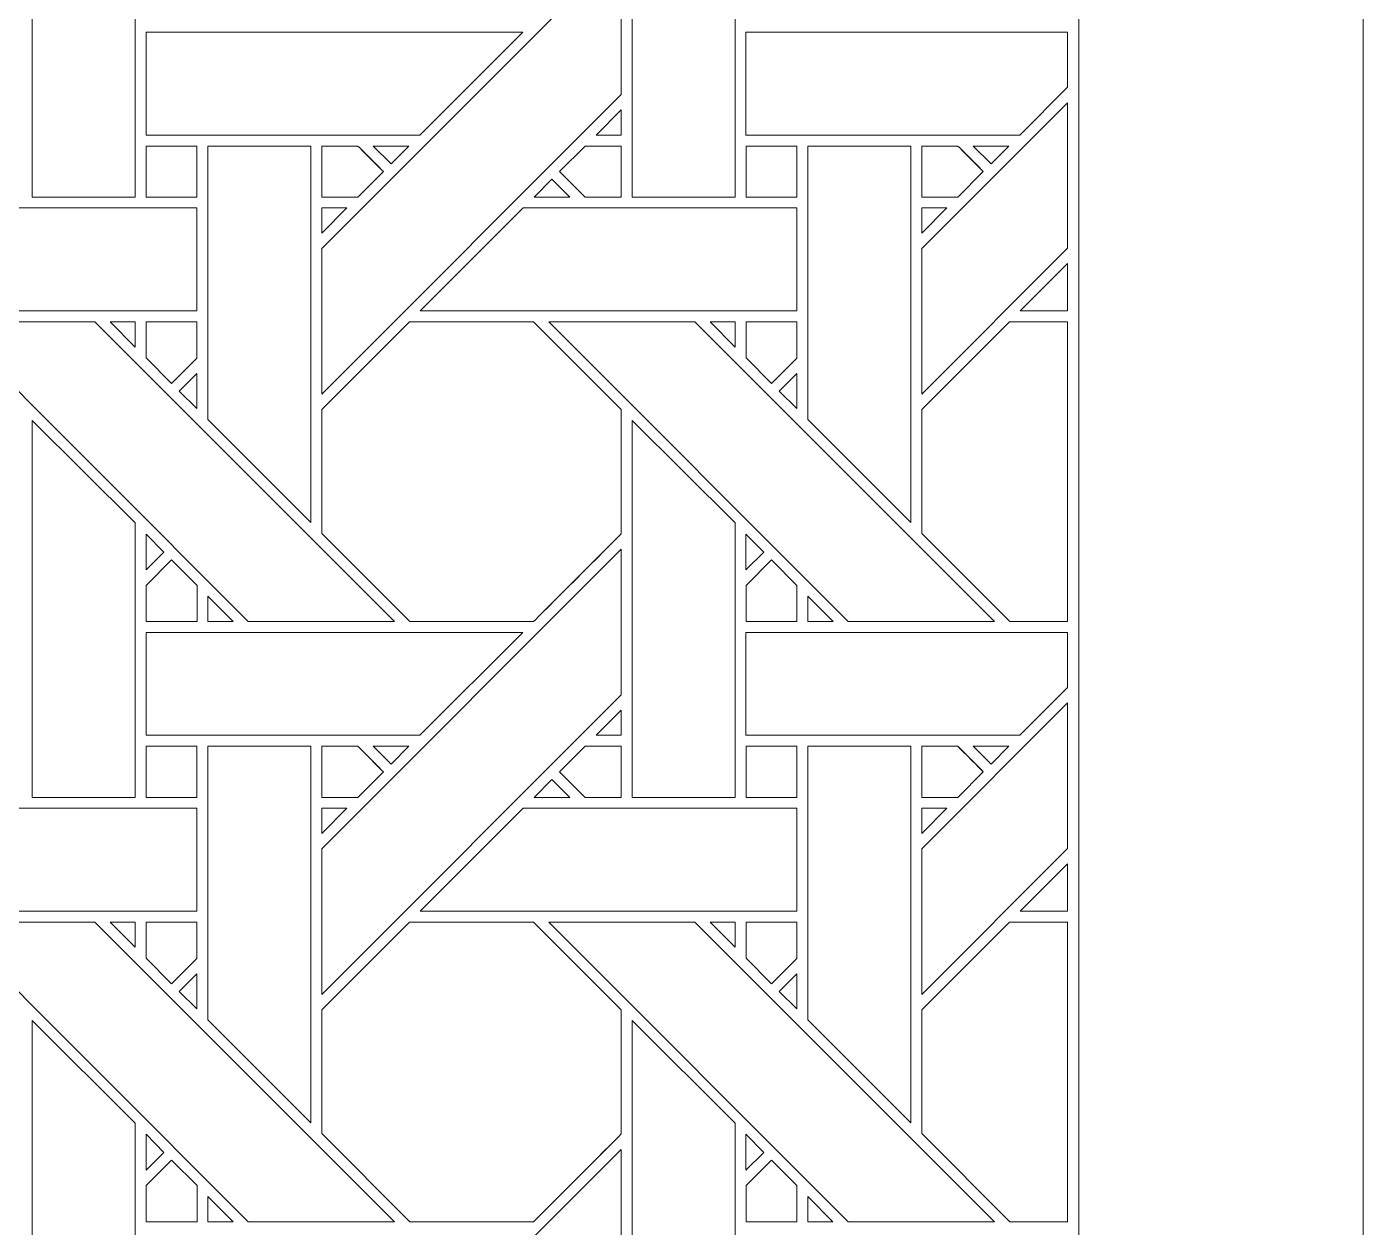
# Model space of a CAD drawing. Header units: inches. Extents: x 3.4 to 21.4, y 4.6 to 13.6.
# Drawn here: x 19.269 to 21.383, y 6.951 to 8.849 of the extents above; entities that cross this region are included whole.
import ezdxf

# ---------------------------------------------------------------- set-up
doc = ezdxf.new("R2010")
doc.units = ezdxf.units.IN
doc.header["$MEASUREMENT"] = 0
doc.layers.add('Design', color=7, linetype='Continuous', lineweight=0)

msp = doc.modelspace()

# ---------------------------------------------------------------- linework, layer by layer
at = {"layer": 'Design'}
for points, knots in [([(3.3829, 13.5948), (3.3829, 13.5948), (3.3829, 4.5948), (3.3829, 4.5948), (3.3829, 4.5948), (21.3829, 4.5948), (21.3829, 4.5948), (21.3829, 4.5948), (21.3829, 13.5948), (21.3829, 13.5948), (21.3829, 13.5948), (3.3829, 13.5948), (3.3829, 13.5948)], [0, 0, 0, 0, 1, 1, 1, 2, 2, 2, 3, 3, 3, 4, 4, 4, 4]), ([(3.8379, 13.1448), (3.8379, 13.1448), (3.8379, 5.0448), (3.8379, 5.0448), (3.8379, 5.0448), (20.9329, 5.0448), (20.9329, 5.0448), (20.9329, 5.0448), (20.9329, 13.1448), (20.9329, 13.1448), (20.9329, 13.1448), (3.8379, 13.1448), (3.8379, 13.1448)], [0, 0, 0, 0, 1, 1, 1, 2, 2, 2, 3, 3, 3, 4, 4, 4, 4]), ([(19.2779, 8.5794), (19.2779, 8.5794), (19.2779, 9.1753), (19.2779, 9.1753), (19.2779, 9.1753), (19.4407, 9.0131), (19.4407, 9.0131), (19.4407, 9.0131), (19.4407, 8.5794), (19.4407, 8.5794), (19.4407, 8.5794), (19.2779, 8.5794), (19.2779, 8.5794)], [0, 0, 0, 0, 1, 1, 1, 2, 2, 2, 3, 3, 3, 4, 4, 4, 4]), ([(20.2267, 8.5794), (20.2267, 8.5794), (20.2267, 9.1753), (20.2267, 9.1753), (20.2267, 9.1753), (20.3894, 9.0131), (20.3894, 9.0131), (20.3894, 9.0131), (20.3894, 8.5794), (20.3894, 8.5794), (20.3894, 8.5794), (20.2267, 8.5794), (20.2267, 8.5794)], [0, 0, 0, 0, 1, 1, 1, 2, 2, 2, 3, 3, 3, 4, 4, 4, 4]), ([(19.7359, 8.268), (19.7359, 8.268), (19.7359, 8.4981), (19.7359, 8.4981), (19.7359, 8.4981), (20.2095, 8.9717), (20.2095, 8.9717), (20.2095, 8.9717), (20.2095, 8.7417), (20.2095, 8.7417), (20.2095, 8.7417), (19.7359, 8.268), (19.7359, 8.268)], [0, 0, 0, 0, 1, 1, 1, 2, 2, 2, 3, 3, 3, 4, 4, 4, 4]), ([(19.891, 8.6775), (19.891, 8.6775), (19.458, 8.6775), (19.458, 8.6775), (19.458, 8.6775), (19.458, 8.8402), (19.458, 8.8402), (19.458, 8.8402), (20.0537, 8.8402), (20.0537, 8.8402), (20.0537, 8.8402), (19.891, 8.6775), (19.891, 8.6775)], [0, 0, 0, 0, 1, 1, 1, 2, 2, 2, 3, 3, 3, 4, 4, 4, 4]), ([(20.9153, 8.753), (20.9153, 8.753), (20.8397, 8.6775), (20.8397, 8.6775), (20.8397, 8.6775), (20.4067, 8.6775), (20.4067, 8.6775), (20.4067, 8.6775), (20.4067, 8.8402), (20.4067, 8.8402), (20.4067, 8.8402), (20.9153, 8.8402), (20.9153, 8.8402), (20.9153, 8.8402), (20.9153, 8.753), (20.9153, 8.753)], [0, 0, 0, 0, 1, 1, 1, 2, 2, 2, 3, 3, 3, 4, 4, 4, 5, 5, 5, 5]), ([(20.6846, 8.268), (20.6846, 8.268), (20.6846, 8.4981), (20.6846, 8.4981), (20.6846, 8.4981), (20.9153, 8.7287), (20.9153, 8.7287), (20.9153, 8.7287), (20.9153, 8.4987), (20.9153, 8.4987), (20.9153, 8.4987), (20.6846, 8.268), (20.6846, 8.268)], [0, 0, 0, 0, 1, 1, 1, 2, 2, 2, 3, 3, 3, 4, 4, 4, 4]), ([(20.2095, 8.7173), (20.2095, 8.7173), (20.2095, 8.6775), (20.2095, 8.6775), (20.2095, 8.6775), (20.1698, 8.6775), (20.1698, 8.6775), (20.1698, 8.6775), (20.2095, 8.7173), (20.2095, 8.7173)], [0, 0, 0, 0, 1, 1, 1, 2, 2, 2, 3, 3, 3, 3]), ([(19.5383, 8.5794), (19.5383, 8.5794), (19.458, 8.5794), (19.458, 8.5794), (19.458, 8.5794), (19.458, 8.6602), (19.458, 8.6602), (19.458, 8.6602), (19.5383, 8.6602), (19.5383, 8.6602), (19.5383, 8.6602), (19.5383, 8.5794), (19.5383, 8.5794)], [0, 0, 0, 0, 1, 1, 1, 2, 2, 2, 3, 3, 3, 4, 4, 4, 4]), ([(19.458, 8.5794), (19.458, 8.5794), (19.458, 8.6602), (19.458, 8.6602), (19.458, 8.6602), (19.5383, 8.6602), (19.5383, 8.6602), (19.5383, 8.6602), (19.5383, 8.5794), (19.5383, 8.5794), (19.5383, 8.5794), (19.458, 8.5794), (19.458, 8.5794)], [0, 0, 0, 0, 1, 1, 1, 2, 2, 2, 3, 3, 3, 4, 4, 4, 4]), ([(19.5558, 8.228), (19.5558, 8.228), (19.5558, 8.6602), (19.5558, 8.6602), (19.5558, 8.6602), (19.7187, 8.6602), (19.7187, 8.6602), (19.7187, 8.6602), (19.7187, 8.0651), (19.7187, 8.0651), (19.7187, 8.0651), (19.5558, 8.228), (19.5558, 8.228)], [0, 0, 0, 0, 1, 1, 1, 2, 2, 2, 3, 3, 3, 4, 4, 4, 4]), ([(19.793, 8.6602), (19.7981, 8.6551), (19.8289, 8.6243), (19.8333, 8.6199), (19.8333, 8.6199), (19.7929, 8.5794), (19.7929, 8.5794), (19.7929, 8.5794), (19.7359, 8.5794), (19.7359, 8.5794), (19.7359, 8.5794), (19.7359, 8.6602), (19.7359, 8.6602), (19.7359, 8.6602), (19.793, 8.6602), (19.793, 8.6602)], [0, 0, 0, 0, 1, 1, 1, 2, 2, 2, 3, 3, 3, 4, 4, 4, 5, 5, 5, 5]), ([(19.8333, 8.6199), (19.8333, 8.6199), (19.7929, 8.5794), (19.7929, 8.5794), (19.7929, 8.5794), (19.7359, 8.5794), (19.7359, 8.5794), (19.7359, 8.5794), (19.7359, 8.6602), (19.7359, 8.6602), (19.7359, 8.6602), (19.793, 8.6602), (19.793, 8.6602), (19.7983, 8.6549), (19.8292, 8.624), (19.8333, 8.6199)], [0, 0, 0, 0, 1, 1, 1, 2, 2, 2, 3, 3, 3, 4, 4, 4, 5, 5, 5, 5]), ([(19.8173, 8.6602), (19.8173, 8.6602), (19.8738, 8.6602), (19.8738, 8.6602), (19.8738, 8.6602), (19.8455, 8.632), (19.8455, 8.632), (19.8455, 8.632), (19.8173, 8.6602), (19.8173, 8.6602)], [0, 0, 0, 0, 1, 1, 1, 2, 2, 2, 3, 3, 3, 3]), ([(20.2096, 8.6602), (20.2096, 8.6602), (20.2096, 8.5794), (20.2096, 8.5794), (20.2096, 8.5794), (20.1525, 8.5794), (20.1525, 8.5794), (20.1525, 8.5794), (20.1121, 8.6198), (20.1121, 8.6198), (20.1121, 8.6198), (20.1525, 8.6602), (20.1525, 8.6602), (20.1525, 8.6602), (20.2096, 8.6602), (20.2096, 8.6602)], [0, 0, 0, 0, 1, 1, 1, 2, 2, 2, 3, 3, 3, 4, 4, 4, 5, 5, 5, 5]), ([(20.2096, 8.5794), (20.2096, 8.5794), (20.1525, 8.5794), (20.1525, 8.5794), (20.1525, 8.5794), (20.1121, 8.6198), (20.1121, 8.6198), (20.1121, 8.6198), (20.1525, 8.6602), (20.1525, 8.6602), (20.1525, 8.6602), (20.2096, 8.6602), (20.2096, 8.6602), (20.2096, 8.6602), (20.2096, 8.5794), (20.2096, 8.5794)], [0, 0, 0, 0, 1, 1, 1, 2, 2, 2, 3, 3, 3, 4, 4, 4, 5, 5, 5, 5]), ([(20.487, 8.5794), (20.487, 8.5794), (20.4068, 8.5794), (20.4068, 8.5794), (20.4068, 8.5794), (20.4068, 8.6602), (20.4068, 8.6602), (20.4068, 8.6602), (20.487, 8.6602), (20.487, 8.6602), (20.487, 8.6602), (20.487, 8.5794), (20.487, 8.5794)], [0, 0, 0, 0, 1, 1, 1, 2, 2, 2, 3, 3, 3, 4, 4, 4, 4]), ([(20.4068, 8.5794), (20.4068, 8.5794), (20.4068, 8.6602), (20.4068, 8.6602), (20.4068, 8.6602), (20.487, 8.6602), (20.487, 8.6602), (20.487, 8.6602), (20.487, 8.5794), (20.487, 8.5794), (20.487, 8.5794), (20.4068, 8.5794), (20.4068, 8.5794)], [0, 0, 0, 0, 1, 1, 1, 2, 2, 2, 3, 3, 3, 4, 4, 4, 4]), ([(20.6674, 8.0651), (20.6674, 8.0651), (20.5045, 8.228), (20.5045, 8.228), (20.5045, 8.228), (20.5045, 8.6602), (20.5045, 8.6602), (20.5045, 8.6602), (20.6674, 8.6602), (20.6674, 8.6602), (20.6674, 8.6602), (20.6674, 8.0651), (20.6674, 8.0651)], [0, 0, 0, 0, 1, 1, 1, 2, 2, 2, 3, 3, 3, 4, 4, 4, 4]), ([(20.7417, 8.6602), (20.7468, 8.6551), (20.7776, 8.6243), (20.782, 8.6199), (20.782, 8.6199), (20.7416, 8.5794), (20.7416, 8.5794), (20.7416, 8.5794), (20.6846, 8.5794), (20.6846, 8.5794), (20.6846, 8.5794), (20.6846, 8.6602), (20.6846, 8.6602), (20.6846, 8.6602), (20.7417, 8.6602), (20.7417, 8.6602)], [0, 0, 0, 0, 1, 1, 1, 2, 2, 2, 3, 3, 3, 4, 4, 4, 5, 5, 5, 5]), ([(20.6846, 8.5794), (20.6846, 8.5794), (20.6846, 8.6602), (20.6846, 8.6602), (20.6846, 8.6602), (20.7417, 8.6602), (20.7417, 8.6602), (20.7472, 8.6548), (20.778, 8.6239), (20.782, 8.6199), (20.782, 8.6199), (20.7416, 8.5794), (20.7416, 8.5794), (20.7416, 8.5794), (20.6846, 8.5794), (20.6846, 8.5794)], [0, 0, 0, 0, 1, 1, 1, 2, 2, 2, 3, 3, 3, 4, 4, 4, 5, 5, 5, 5]), ([(20.766, 8.6602), (20.766, 8.6602), (20.8225, 8.6602), (20.8225, 8.6602), (20.8225, 8.6602), (20.7942, 8.632), (20.7942, 8.632), (20.7942, 8.632), (20.766, 8.6602), (20.766, 8.6602)], [0, 0, 0, 0, 1, 1, 1, 2, 2, 2, 3, 3, 3, 3]), ([(20.0999, 8.6077), (20.0999, 8.6077), (20.1282, 8.5794), (20.1282, 8.5794), (20.1282, 8.5794), (20.0717, 8.5794), (20.0717, 8.5794), (20.0717, 8.5794), (20.0999, 8.6077), (20.0999, 8.6077)], [0, 0, 0, 0, 1, 1, 1, 2, 2, 2, 3, 3, 3, 3]), ([(19.5383, 8.5623), (19.5383, 8.5623), (19.5383, 8.3995), (19.5383, 8.3995), (19.5383, 8.3995), (18.943, 8.3995), (18.943, 8.3995), (18.943, 8.3995), (19.1058, 8.5623), (19.1058, 8.5623), (19.1058, 8.5623), (19.5383, 8.5623), (19.5383, 8.5623)], [0, 0, 0, 0, 1, 1, 1, 2, 2, 2, 3, 3, 3, 4, 4, 4, 4]), ([(19.7757, 8.5623), (19.7757, 8.5623), (19.7359, 8.5225), (19.7359, 8.5225), (19.7359, 8.5225), (19.7359, 8.5623), (19.7359, 8.5623), (19.7359, 8.5623), (19.7757, 8.5623), (19.7757, 8.5623)], [0, 0, 0, 0, 1, 1, 1, 2, 2, 2, 3, 3, 3, 3]), ([(20.487, 8.5623), (20.487, 8.5623), (20.487, 8.3995), (20.487, 8.3995), (20.487, 8.3995), (19.8917, 8.3995), (19.8917, 8.3995), (19.8917, 8.3995), (20.0545, 8.5623), (20.0545, 8.5623), (20.0545, 8.5623), (20.487, 8.5623), (20.487, 8.5623)], [0, 0, 0, 0, 1, 1, 1, 2, 2, 2, 3, 3, 3, 4, 4, 4, 4]), ([(20.7244, 8.5623), (20.7244, 8.5623), (20.6846, 8.5225), (20.6846, 8.5225), (20.6846, 8.5225), (20.6846, 8.5623), (20.6846, 8.5623), (20.6846, 8.5623), (20.7244, 8.5623), (20.7244, 8.5623)], [0, 0, 0, 0, 1, 1, 1, 2, 2, 2, 3, 3, 3, 3]), ([(20.8404, 8.3995), (20.8404, 8.3995), (20.9153, 8.4743), (20.9153, 8.4743), (20.9153, 8.4743), (20.9153, 8.3995), (20.9153, 8.3995), (20.9153, 8.3995), (20.8404, 8.3995), (20.8404, 8.3995)], [0, 0, 0, 0, 1, 1, 1, 2, 2, 2, 3, 3, 3, 3]), ([(19.6198, 7.9087), (19.6198, 7.9087), (19.1463, 8.3824), (19.1463, 8.3824), (19.1463, 8.3824), (19.3772, 8.3824), (19.3772, 8.3824), (19.3772, 8.3824), (19.8509, 7.9087), (19.8509, 7.9087), (19.8509, 7.9087), (19.6198, 7.9087), (19.6198, 7.9087)], [0, 0, 0, 0, 1, 1, 1, 2, 2, 2, 3, 3, 3, 4, 4, 4, 4]), ([(19.4408, 8.3824), (19.4408, 8.3824), (19.4408, 8.3425), (19.4408, 8.3425), (19.4408, 8.3425), (19.4013, 8.3824), (19.4013, 8.3824), (19.4013, 8.3824), (19.4408, 8.3824), (19.4408, 8.3824)], [0, 0, 0, 0, 1, 1, 1, 2, 2, 2, 3, 3, 3, 3]), ([(19.5383, 8.3824), (19.5383, 8.3824), (19.5383, 8.3248), (19.5383, 8.3248), (19.5383, 8.3248), (19.4984, 8.2848), (19.4984, 8.2848), (19.4984, 8.2848), (19.458, 8.3252), (19.458, 8.3252), (19.458, 8.3252), (19.458, 8.3824), (19.458, 8.3824), (19.458, 8.3824), (19.5383, 8.3824), (19.5383, 8.3824)], [0, 0, 0, 0, 1, 1, 1, 2, 2, 2, 3, 3, 3, 4, 4, 4, 5, 5, 5, 5]), ([(19.4984, 8.2848), (19.4984, 8.2848), (19.458, 8.3252), (19.458, 8.3252), (19.458, 8.3252), (19.458, 8.3824), (19.458, 8.3824), (19.458, 8.3824), (19.5383, 8.3824), (19.5383, 8.3824), (19.5383, 8.3824), (19.5383, 8.3248), (19.5383, 8.3248), (19.5383, 8.3248), (19.4984, 8.2848), (19.4984, 8.2848)], [0, 0, 0, 0, 1, 1, 1, 2, 2, 2, 3, 3, 3, 4, 4, 4, 5, 5, 5, 5]), ([(19.8746, 8.3823), (19.8746, 8.3823), (20.0708, 8.3823), (20.0708, 8.3823), (20.0708, 8.3823), (20.2096, 8.2436), (20.2096, 8.2436), (20.2096, 8.2436), (20.2096, 8.0474), (20.2096, 8.0474), (20.1918, 8.0295), (20.0798, 7.9177), (20.0709, 7.9087), (20.0709, 7.9087), (19.8752, 7.9087), (19.8752, 7.9087), (19.8752, 7.9087), (19.7359, 8.048), (19.7359, 8.048), (19.7359, 8.048), (19.7359, 8.2436), (19.7359, 8.2436), (19.7359, 8.2436), (19.8746, 8.3823), (19.8746, 8.3823)], [0, 0, 0, 0, 1, 1, 1, 2, 2, 2, 3, 3, 3, 4, 4, 4, 5, 5, 5, 6, 6, 6, 7, 7, 7, 8, 8, 8, 8]), ([(20.2096, 8.0474), (20.1915, 8.0292), (20.0796, 7.9175), (20.0709, 7.9087), (20.0709, 7.9087), (19.8752, 7.9087), (19.8752, 7.9087), (19.8752, 7.9087), (19.7359, 8.048), (19.7359, 8.048), (19.7359, 8.048), (19.7359, 8.2436), (19.7359, 8.2436), (19.7359, 8.2436), (19.8746, 8.3823), (19.8746, 8.3823), (19.8746, 8.3823), (20.0708, 8.3823), (20.0708, 8.3823), (20.0708, 8.3823), (20.2096, 8.2436), (20.2096, 8.2436), (20.2096, 8.2436), (20.2096, 8.0474), (20.2096, 8.0474)], [0, 0, 0, 0, 1, 1, 1, 2, 2, 2, 3, 3, 3, 4, 4, 4, 5, 5, 5, 6, 6, 6, 7, 7, 7, 8, 8, 8, 8]), ([(20.5685, 7.9087), (20.5685, 7.9087), (20.095, 8.3824), (20.095, 8.3824), (20.095, 8.3824), (20.326, 8.3824), (20.326, 8.3824), (20.326, 8.3824), (20.7996, 7.9087), (20.7996, 7.9087), (20.7996, 7.9087), (20.5685, 7.9087), (20.5685, 7.9087)], [0, 0, 0, 0, 1, 1, 1, 2, 2, 2, 3, 3, 3, 4, 4, 4, 4]), ([(20.3895, 8.3824), (20.3895, 8.3824), (20.3895, 8.3425), (20.3895, 8.3425), (20.3895, 8.3425), (20.3501, 8.3824), (20.3501, 8.3824), (20.3501, 8.3824), (20.3895, 8.3824), (20.3895, 8.3824)], [0, 0, 0, 0, 1, 1, 1, 2, 2, 2, 3, 3, 3, 3]), ([(20.487, 8.3824), (20.487, 8.3824), (20.487, 8.3248), (20.487, 8.3248), (20.487, 8.3248), (20.4471, 8.2848), (20.4471, 8.2848), (20.4471, 8.2848), (20.4068, 8.3252), (20.4068, 8.3252), (20.4068, 8.3252), (20.4068, 8.3824), (20.4068, 8.3824), (20.4068, 8.3824), (20.487, 8.3824), (20.487, 8.3824)], [0, 0, 0, 0, 1, 1, 1, 2, 2, 2, 3, 3, 3, 4, 4, 4, 5, 5, 5, 5]), ([(20.4471, 8.2848), (20.4471, 8.2848), (20.4068, 8.3252), (20.4068, 8.3252), (20.4068, 8.3252), (20.4068, 8.3824), (20.4068, 8.3824), (20.4068, 8.3824), (20.487, 8.3824), (20.487, 8.3824), (20.487, 8.3824), (20.487, 8.3248), (20.487, 8.3248), (20.487, 8.3248), (20.4471, 8.2848), (20.4471, 8.2848)], [0, 0, 0, 0, 1, 1, 1, 2, 2, 2, 3, 3, 3, 4, 4, 4, 5, 5, 5, 5]), ([(20.8233, 8.3823), (20.8233, 8.3823), (20.9153, 8.3823), (20.9153, 8.3823), (20.9153, 8.3823), (20.9153, 7.9087), (20.9153, 7.9087), (20.9153, 7.9087), (20.8239, 7.9087), (20.8239, 7.9087), (20.8239, 7.9087), (20.6846, 8.048), (20.6846, 8.048), (20.6846, 8.048), (20.6846, 8.2436), (20.6846, 8.2436), (20.6846, 8.2436), (20.8233, 8.3823), (20.8233, 8.3823)], [0, 0, 0, 0, 1, 1, 1, 2, 2, 2, 3, 3, 3, 4, 4, 4, 5, 5, 5, 6, 6, 6, 6]), ([(20.9153, 7.9087), (20.9153, 7.9087), (20.8239, 7.9087), (20.8239, 7.9087), (20.8239, 7.9087), (20.6846, 8.048), (20.6846, 8.048), (20.6846, 8.048), (20.6846, 8.2436), (20.6846, 8.2436), (20.6846, 8.2436), (20.8233, 8.3823), (20.8233, 8.3823), (20.8233, 8.3823), (20.9153, 8.3823), (20.9153, 8.3823), (20.9153, 8.3823), (20.9153, 7.9087), (20.9153, 7.9087)], [0, 0, 0, 0, 1, 1, 1, 2, 2, 2, 3, 3, 3, 4, 4, 4, 5, 5, 5, 6, 6, 6, 6]), ([(19.5383, 8.3005), (19.5383, 8.3005), (19.5383, 8.2454), (19.5383, 8.2454), (19.5383, 8.2454), (19.5105, 8.2727), (19.5105, 8.2727), (19.5105, 8.2727), (19.5383, 8.3005), (19.5383, 8.3005)], [0, 0, 0, 0, 1, 1, 1, 2, 2, 2, 3, 3, 3, 3]), ([(20.487, 8.3005), (20.487, 8.3005), (20.487, 8.2454), (20.487, 8.2454), (20.487, 8.2454), (20.4592, 8.2727), (20.4592, 8.2727), (20.4592, 8.2727), (20.487, 8.3005), (20.487, 8.3005)], [0, 0, 0, 0, 1, 1, 1, 2, 2, 2, 3, 3, 3, 3]), ([(19.2779, 7.6307), (19.2779, 7.6307), (19.2779, 8.2266), (19.2779, 8.2266), (19.2779, 8.2266), (19.4407, 8.0644), (19.4407, 8.0644), (19.4407, 8.0644), (19.4407, 7.6307), (19.4407, 7.6307), (19.4407, 7.6307), (19.2779, 7.6307), (19.2779, 7.6307)], [0, 0, 0, 0, 1, 1, 1, 2, 2, 2, 3, 3, 3, 4, 4, 4, 4]), ([(20.2267, 7.6307), (20.2267, 7.6307), (20.2267, 8.2266), (20.2267, 8.2266), (20.2267, 8.2266), (20.3894, 8.0644), (20.3894, 8.0644), (20.3894, 8.0644), (20.3894, 7.6307), (20.3894, 7.6307), (20.3894, 7.6307), (20.2267, 7.6307), (20.2267, 7.6307)], [0, 0, 0, 0, 1, 1, 1, 2, 2, 2, 3, 3, 3, 4, 4, 4, 4]), ([(19.458, 7.9901), (19.458, 7.9901), (19.458, 8.0469), (19.458, 8.0469), (19.458, 8.0469), (19.4862, 8.0183), (19.4862, 8.0183), (19.4862, 8.0183), (19.458, 7.9901), (19.458, 7.9901)], [0, 0, 0, 0, 1, 1, 1, 2, 2, 2, 3, 3, 3, 3]), ([(20.4067, 7.9901), (20.4067, 7.9901), (20.4067, 8.0469), (20.4067, 8.0469), (20.4067, 8.0469), (20.4349, 8.0183), (20.4349, 8.0183), (20.4349, 8.0183), (20.4067, 7.9901), (20.4067, 7.9901)], [0, 0, 0, 0, 1, 1, 1, 2, 2, 2, 3, 3, 3, 3]), ([(19.7359, 7.3193), (19.7359, 7.3193), (19.7359, 7.5494), (19.7359, 7.5494), (19.7359, 7.5494), (20.2095, 8.023), (20.2095, 8.023), (20.2095, 8.023), (20.2095, 7.7929), (20.2095, 7.7929), (20.2095, 7.7929), (19.7359, 7.3193), (19.7359, 7.3193)], [0, 0, 0, 0, 1, 1, 1, 2, 2, 2, 3, 3, 3, 4, 4, 4, 4]), ([(19.458, 7.9085), (19.458, 7.9085), (19.458, 7.9658), (19.458, 7.9658), (19.458, 7.9658), (19.4984, 8.0061), (19.4984, 8.0061), (19.4984, 8.0061), (19.5387, 7.9658), (19.5387, 7.9658), (19.5387, 7.9658), (19.5387, 7.9085), (19.5387, 7.9085), (19.5387, 7.9085), (19.458, 7.9085), (19.458, 7.9085)], [0, 0, 0, 0, 1, 1, 1, 2, 2, 2, 3, 3, 3, 4, 4, 4, 5, 5, 5, 5]), ([(19.4984, 8.0061), (19.4984, 8.0061), (19.5387, 7.9658), (19.5387, 7.9658), (19.5387, 7.9658), (19.5387, 7.9085), (19.5387, 7.9085), (19.5387, 7.9085), (19.458, 7.9085), (19.458, 7.9085), (19.458, 7.9085), (19.458, 7.9658), (19.458, 7.9658), (19.458, 7.9658), (19.4984, 8.0061), (19.4984, 8.0061)], [0, 0, 0, 0, 1, 1, 1, 2, 2, 2, 3, 3, 3, 4, 4, 4, 5, 5, 5, 5]), ([(20.4068, 7.9085), (20.4068, 7.9085), (20.4068, 7.9658), (20.4068, 7.9658), (20.4068, 7.9658), (20.4471, 8.0061), (20.4471, 8.0061), (20.4471, 8.0061), (20.4874, 7.9658), (20.4874, 7.9658), (20.4874, 7.9658), (20.4874, 7.9085), (20.4874, 7.9085), (20.4874, 7.9085), (20.4068, 7.9085), (20.4068, 7.9085)], [0, 0, 0, 0, 1, 1, 1, 2, 2, 2, 3, 3, 3, 4, 4, 4, 5, 5, 5, 5]), ([(20.4471, 8.0061), (20.4471, 8.0061), (20.4874, 7.9658), (20.4874, 7.9658), (20.4874, 7.9658), (20.4874, 7.9085), (20.4874, 7.9085), (20.4874, 7.9085), (20.4068, 7.9085), (20.4068, 7.9085), (20.4068, 7.9085), (20.4068, 7.9658), (20.4068, 7.9658), (20.4068, 7.9658), (20.4471, 8.0061), (20.4471, 8.0061)], [0, 0, 0, 0, 1, 1, 1, 2, 2, 2, 3, 3, 3, 4, 4, 4, 5, 5, 5, 5]), ([(19.5559, 7.9087), (19.5559, 7.9087), (19.5559, 7.9485), (19.5559, 7.9485), (19.5559, 7.9485), (19.5956, 7.9087), (19.5956, 7.9087), (19.5956, 7.9087), (19.5559, 7.9087), (19.5559, 7.9087)], [0, 0, 0, 0, 1, 1, 1, 2, 2, 2, 3, 3, 3, 3]), ([(20.5046, 7.9087), (20.5046, 7.9087), (20.5046, 7.9485), (20.5046, 7.9485), (20.5046, 7.9485), (20.5444, 7.9087), (20.5444, 7.9087), (20.5444, 7.9087), (20.5046, 7.9087), (20.5046, 7.9087)], [0, 0, 0, 0, 1, 1, 1, 2, 2, 2, 3, 3, 3, 3]), ([(19.891, 7.7288), (19.891, 7.7288), (19.458, 7.7288), (19.458, 7.7288), (19.458, 7.7288), (19.458, 7.8915), (19.458, 7.8915), (19.458, 7.8915), (20.0537, 7.8915), (20.0537, 7.8915), (20.0537, 7.8915), (19.891, 7.7288), (19.891, 7.7288)], [0, 0, 0, 0, 1, 1, 1, 2, 2, 2, 3, 3, 3, 4, 4, 4, 4]), ([(20.9153, 7.8043), (20.9153, 7.8043), (20.8397, 7.7288), (20.8397, 7.7288), (20.8397, 7.7288), (20.4067, 7.7288), (20.4067, 7.7288), (20.4067, 7.7288), (20.4067, 7.8915), (20.4067, 7.8915), (20.4067, 7.8915), (20.9153, 7.8915), (20.9153, 7.8915), (20.9153, 7.8915), (20.9153, 7.8043), (20.9153, 7.8043)], [0, 0, 0, 0, 1, 1, 1, 2, 2, 2, 3, 3, 3, 4, 4, 4, 5, 5, 5, 5]), ([(20.6846, 7.3193), (20.6846, 7.3193), (20.6846, 7.5494), (20.6846, 7.5494), (20.6846, 7.5494), (20.9153, 7.78), (20.9153, 7.78), (20.9153, 7.78), (20.9153, 7.5499), (20.9153, 7.5499), (20.9153, 7.5499), (20.6846, 7.3193), (20.6846, 7.3193)], [0, 0, 0, 0, 1, 1, 1, 2, 2, 2, 3, 3, 3, 4, 4, 4, 4]), ([(20.2095, 7.7686), (20.2095, 7.7686), (20.2095, 7.7288), (20.2095, 7.7288), (20.2095, 7.7288), (20.1698, 7.7288), (20.1698, 7.7288), (20.1698, 7.7288), (20.2095, 7.7686), (20.2095, 7.7686)], [0, 0, 0, 0, 1, 1, 1, 2, 2, 2, 3, 3, 3, 3]), ([(19.5383, 7.6307), (19.5383, 7.6307), (19.458, 7.6307), (19.458, 7.6307), (19.458, 7.6307), (19.458, 7.7115), (19.458, 7.7115), (19.458, 7.7115), (19.5383, 7.7115), (19.5383, 7.7115), (19.5383, 7.7115), (19.5383, 7.6307), (19.5383, 7.6307)], [0, 0, 0, 0, 1, 1, 1, 2, 2, 2, 3, 3, 3, 4, 4, 4, 4]), ([(19.458, 7.6307), (19.458, 7.6307), (19.458, 7.7115), (19.458, 7.7115), (19.458, 7.7115), (19.5383, 7.7115), (19.5383, 7.7115), (19.5383, 7.7115), (19.5383, 7.6307), (19.5383, 7.6307), (19.5383, 7.6307), (19.458, 7.6307), (19.458, 7.6307)], [0, 0, 0, 0, 1, 1, 1, 2, 2, 2, 3, 3, 3, 4, 4, 4, 4]), ([(19.5558, 7.2793), (19.5558, 7.2793), (19.5558, 7.7115), (19.5558, 7.7115), (19.5558, 7.7115), (19.7187, 7.7115), (19.7187, 7.7115), (19.7187, 7.7115), (19.7187, 7.1164), (19.7187, 7.1164), (19.7187, 7.1164), (19.5558, 7.2793), (19.5558, 7.2793)], [0, 0, 0, 0, 1, 1, 1, 2, 2, 2, 3, 3, 3, 4, 4, 4, 4]), ([(19.793, 7.7115), (19.7981, 7.7064), (19.8289, 7.6756), (19.8333, 7.6711), (19.8333, 7.6711), (19.7929, 7.6307), (19.7929, 7.6307), (19.7929, 7.6307), (19.7359, 7.6307), (19.7359, 7.6307), (19.7359, 7.6307), (19.7359, 7.7115), (19.7359, 7.7115), (19.7359, 7.7115), (19.793, 7.7115), (19.793, 7.7115)], [0, 0, 0, 0, 1, 1, 1, 2, 2, 2, 3, 3, 3, 4, 4, 4, 5, 5, 5, 5]), ([(19.8333, 7.6711), (19.8333, 7.6711), (19.7929, 7.6307), (19.7929, 7.6307), (19.7929, 7.6307), (19.7359, 7.6307), (19.7359, 7.6307), (19.7359, 7.6307), (19.7359, 7.7115), (19.7359, 7.7115), (19.7359, 7.7115), (19.793, 7.7115), (19.793, 7.7115), (19.7983, 7.7062), (19.8291, 7.6754), (19.8333, 7.6711)], [0, 0, 0, 0, 1, 1, 1, 2, 2, 2, 3, 3, 3, 4, 4, 4, 5, 5, 5, 5]), ([(19.8173, 7.7115), (19.8173, 7.7115), (19.8737, 7.7115), (19.8737, 7.7115), (19.8737, 7.7115), (19.8455, 7.6833), (19.8455, 7.6833), (19.8455, 7.6833), (19.8173, 7.7115), (19.8173, 7.7115)], [0, 0, 0, 0, 1, 1, 1, 2, 2, 2, 3, 3, 3, 3]), ([(20.2096, 7.7115), (20.2096, 7.7115), (20.2096, 7.6307), (20.2096, 7.6307), (20.2096, 7.6307), (20.1525, 7.6307), (20.1525, 7.6307), (20.1525, 7.6307), (20.1121, 7.6711), (20.1121, 7.6711), (20.1121, 7.6711), (20.1525, 7.7115), (20.1525, 7.7115), (20.1525, 7.7115), (20.2096, 7.7115), (20.2096, 7.7115)], [0, 0, 0, 0, 1, 1, 1, 2, 2, 2, 3, 3, 3, 4, 4, 4, 5, 5, 5, 5]), ([(20.2096, 7.6307), (20.2096, 7.6307), (20.1525, 7.6307), (20.1525, 7.6307), (20.1525, 7.6307), (20.1121, 7.6711), (20.1121, 7.6711), (20.1121, 7.6711), (20.1525, 7.7115), (20.1525, 7.7115), (20.1525, 7.7115), (20.2096, 7.7115), (20.2096, 7.7115), (20.2096, 7.7115), (20.2096, 7.6307), (20.2096, 7.6307)], [0, 0, 0, 0, 1, 1, 1, 2, 2, 2, 3, 3, 3, 4, 4, 4, 5, 5, 5, 5]), ([(20.487, 7.6307), (20.487, 7.6307), (20.4068, 7.6307), (20.4068, 7.6307), (20.4068, 7.6307), (20.4068, 7.7115), (20.4068, 7.7115), (20.4068, 7.7115), (20.487, 7.7115), (20.487, 7.7115), (20.487, 7.7115), (20.487, 7.6307), (20.487, 7.6307)], [0, 0, 0, 0, 1, 1, 1, 2, 2, 2, 3, 3, 3, 4, 4, 4, 4]), ([(20.4068, 7.6307), (20.4068, 7.6307), (20.4068, 7.7115), (20.4068, 7.7115), (20.4068, 7.7115), (20.487, 7.7115), (20.487, 7.7115), (20.487, 7.7115), (20.487, 7.6307), (20.487, 7.6307), (20.487, 7.6307), (20.4068, 7.6307), (20.4068, 7.6307)], [0, 0, 0, 0, 1, 1, 1, 2, 2, 2, 3, 3, 3, 4, 4, 4, 4]), ([(20.6674, 7.1164), (20.6674, 7.1164), (20.5045, 7.2793), (20.5045, 7.2793), (20.5045, 7.2793), (20.5045, 7.7115), (20.5045, 7.7115), (20.5045, 7.7115), (20.6674, 7.7115), (20.6674, 7.7115), (20.6674, 7.7115), (20.6674, 7.1164), (20.6674, 7.1164)], [0, 0, 0, 0, 1, 1, 1, 2, 2, 2, 3, 3, 3, 4, 4, 4, 4]), ([(20.7417, 7.7115), (20.7468, 7.7064), (20.7776, 7.6756), (20.782, 7.6711), (20.782, 7.6711), (20.7416, 7.6307), (20.7416, 7.6307), (20.7416, 7.6307), (20.6846, 7.6307), (20.6846, 7.6307), (20.6846, 7.6307), (20.6846, 7.7115), (20.6846, 7.7115), (20.6846, 7.7115), (20.7417, 7.7115), (20.7417, 7.7115)], [0, 0, 0, 0, 1, 1, 1, 2, 2, 2, 3, 3, 3, 4, 4, 4, 5, 5, 5, 5]), ([(20.6846, 7.6307), (20.6846, 7.6307), (20.6846, 7.7115), (20.6846, 7.7115), (20.6846, 7.7115), (20.7417, 7.7115), (20.7417, 7.7115), (20.7473, 7.7059), (20.782, 7.6711), (20.782, 7.6711), (20.782, 7.6711), (20.7416, 7.6307), (20.7416, 7.6307), (20.7416, 7.6307), (20.6846, 7.6307), (20.6846, 7.6307)], [0, 0, 0, 0, 1, 1, 1, 2, 2, 2, 3, 3, 3, 4, 4, 4, 5, 5, 5, 5]), ([(20.766, 7.7115), (20.766, 7.7115), (20.8225, 7.7115), (20.8225, 7.7115), (20.8225, 7.7115), (20.7942, 7.6833), (20.7942, 7.6833), (20.7942, 7.6833), (20.766, 7.7115), (20.766, 7.7115)], [0, 0, 0, 0, 1, 1, 1, 2, 2, 2, 3, 3, 3, 3]), ([(20.0999, 7.659), (20.0999, 7.659), (20.1282, 7.6307), (20.1282, 7.6307), (20.1282, 7.6307), (20.0717, 7.6307), (20.0717, 7.6307), (20.0717, 7.6307), (20.0999, 7.659), (20.0999, 7.659)], [0, 0, 0, 0, 1, 1, 1, 2, 2, 2, 3, 3, 3, 3]), ([(19.5383, 7.6136), (19.5383, 7.6136), (19.5383, 7.4508), (19.5383, 7.4508), (19.5383, 7.4508), (18.943, 7.4508), (18.943, 7.4508), (18.943, 7.4508), (19.1058, 7.6136), (19.1058, 7.6136), (19.1058, 7.6136), (19.5383, 7.6136), (19.5383, 7.6136)], [0, 0, 0, 0, 1, 1, 1, 2, 2, 2, 3, 3, 3, 4, 4, 4, 4]), ([(19.7757, 7.6136), (19.7757, 7.6136), (19.7359, 7.5738), (19.7359, 7.5738), (19.7359, 7.5738), (19.7359, 7.6136), (19.7359, 7.6136), (19.7359, 7.6136), (19.7757, 7.6136), (19.7757, 7.6136)], [0, 0, 0, 0, 1, 1, 1, 2, 2, 2, 3, 3, 3, 3]), ([(20.487, 7.6136), (20.487, 7.6136), (20.487, 7.4508), (20.487, 7.4508), (20.487, 7.4508), (19.8917, 7.4508), (19.8917, 7.4508), (19.8917, 7.4508), (20.0545, 7.6136), (20.0545, 7.6136), (20.0545, 7.6136), (20.487, 7.6136), (20.487, 7.6136)], [0, 0, 0, 0, 1, 1, 1, 2, 2, 2, 3, 3, 3, 4, 4, 4, 4]), ([(20.7244, 7.6136), (20.7244, 7.6136), (20.6846, 7.5737), (20.6846, 7.5737), (20.6846, 7.5737), (20.6846, 7.6136), (20.6846, 7.6136), (20.6846, 7.6136), (20.7244, 7.6136), (20.7244, 7.6136)], [0, 0, 0, 0, 1, 1, 1, 2, 2, 2, 3, 3, 3, 3]), ([(20.8404, 7.4508), (20.8404, 7.4508), (20.9153, 7.5256), (20.9153, 7.5256), (20.9153, 7.5256), (20.9153, 7.4508), (20.9153, 7.4508), (20.9153, 7.4508), (20.8404, 7.4508), (20.8404, 7.4508)], [0, 0, 0, 0, 1, 1, 1, 2, 2, 2, 3, 3, 3, 3]), ([(19.6198, 6.96), (19.6198, 6.96), (19.1463, 7.4336), (19.1463, 7.4336), (19.1463, 7.4336), (19.3772, 7.4336), (19.3772, 7.4336), (19.3772, 7.4336), (19.8509, 6.96), (19.8509, 6.96), (19.8509, 6.96), (19.6198, 6.96), (19.6198, 6.96)], [0, 0, 0, 0, 1, 1, 1, 2, 2, 2, 3, 3, 3, 4, 4, 4, 4]), ([(19.4408, 7.4336), (19.4408, 7.4336), (19.4408, 7.3938), (19.4408, 7.3938), (19.4408, 7.3938), (19.4014, 7.4336), (19.4014, 7.4336), (19.4014, 7.4336), (19.4408, 7.4336), (19.4408, 7.4336)], [0, 0, 0, 0, 1, 1, 1, 2, 2, 2, 3, 3, 3, 3]), ([(19.5383, 7.4336), (19.5383, 7.4336), (19.5383, 7.376), (19.5383, 7.376), (19.5383, 7.376), (19.4984, 7.3361), (19.4984, 7.3361), (19.4984, 7.3361), (19.458, 7.3764), (19.458, 7.3764), (19.458, 7.3764), (19.458, 7.4336), (19.458, 7.4336), (19.458, 7.4336), (19.5383, 7.4336), (19.5383, 7.4336)], [0, 0, 0, 0, 1, 1, 1, 2, 2, 2, 3, 3, 3, 4, 4, 4, 5, 5, 5, 5]), ([(19.4984, 7.3361), (19.4984, 7.3361), (19.458, 7.3764), (19.458, 7.3764), (19.458, 7.3764), (19.458, 7.4336), (19.458, 7.4336), (19.458, 7.4336), (19.5383, 7.4336), (19.5383, 7.4336), (19.5383, 7.4336), (19.5383, 7.376), (19.5383, 7.376), (19.5383, 7.376), (19.4984, 7.3361), (19.4984, 7.3361)], [0, 0, 0, 0, 1, 1, 1, 2, 2, 2, 3, 3, 3, 4, 4, 4, 5, 5, 5, 5]), ([(19.8746, 7.4336), (19.8746, 7.4336), (20.0708, 7.4336), (20.0708, 7.4336), (20.0708, 7.4336), (20.2096, 7.2949), (20.2096, 7.2949), (20.2096, 7.2949), (20.2096, 7.0987), (20.2096, 7.0987), (20.1918, 7.0807), (20.0798, 6.969), (20.0709, 6.96), (20.0709, 6.96), (19.8752, 6.96), (19.8752, 6.96), (19.8752, 6.96), (19.7359, 7.0992), (19.7359, 7.0992), (19.7359, 7.0992), (19.7359, 7.2949), (19.7359, 7.2949), (19.7359, 7.2949), (19.8746, 7.4336), (19.8746, 7.4336)], [0, 0, 0, 0, 1, 1, 1, 2, 2, 2, 3, 3, 3, 4, 4, 4, 5, 5, 5, 6, 6, 6, 7, 7, 7, 8, 8, 8, 8]), ([(20.2096, 7.0987), (20.1918, 7.0808), (20.0799, 6.969), (20.0709, 6.96), (20.0709, 6.96), (19.8752, 6.96), (19.8752, 6.96), (19.8752, 6.96), (19.7359, 7.0992), (19.7359, 7.0992), (19.7359, 7.0992), (19.7359, 7.2949), (19.7359, 7.2949), (19.7359, 7.2949), (19.8746, 7.4336), (19.8746, 7.4336), (19.8746, 7.4336), (20.0708, 7.4336), (20.0708, 7.4336), (20.0708, 7.4336), (20.2096, 7.2949), (20.2096, 7.2949), (20.2096, 7.2949), (20.2096, 7.0987), (20.2096, 7.0987)], [0, 0, 0, 0, 1, 1, 1, 2, 2, 2, 3, 3, 3, 4, 4, 4, 5, 5, 5, 6, 6, 6, 7, 7, 7, 8, 8, 8, 8]), ([(20.5685, 6.96), (20.5685, 6.96), (20.095, 7.4336), (20.095, 7.4336), (20.095, 7.4336), (20.326, 7.4336), (20.326, 7.4336), (20.326, 7.4336), (20.7996, 6.96), (20.7996, 6.96), (20.7996, 6.96), (20.5685, 6.96), (20.5685, 6.96)], [0, 0, 0, 0, 1, 1, 1, 2, 2, 2, 3, 3, 3, 4, 4, 4, 4]), ([(20.3895, 7.4336), (20.3895, 7.4336), (20.3895, 7.3938), (20.3895, 7.3938), (20.3895, 7.3938), (20.3501, 7.4336), (20.3501, 7.4336), (20.3501, 7.4336), (20.3895, 7.4336), (20.3895, 7.4336)], [0, 0, 0, 0, 1, 1, 1, 2, 2, 2, 3, 3, 3, 3]), ([(20.487, 7.4336), (20.487, 7.4336), (20.487, 7.376), (20.487, 7.376), (20.487, 7.376), (20.4471, 7.3361), (20.4471, 7.3361), (20.4471, 7.3361), (20.4068, 7.3764), (20.4068, 7.3764), (20.4068, 7.3764), (20.4068, 7.4336), (20.4068, 7.4336), (20.4068, 7.4336), (20.487, 7.4336), (20.487, 7.4336)], [0, 0, 0, 0, 1, 1, 1, 2, 2, 2, 3, 3, 3, 4, 4, 4, 5, 5, 5, 5]), ([(20.4471, 7.3361), (20.4471, 7.3361), (20.4068, 7.3764), (20.4068, 7.3764), (20.4068, 7.3764), (20.4068, 7.4336), (20.4068, 7.4336), (20.4068, 7.4336), (20.487, 7.4336), (20.487, 7.4336), (20.487, 7.4336), (20.487, 7.376), (20.487, 7.376), (20.487, 7.376), (20.4471, 7.3361), (20.4471, 7.3361)], [0, 0, 0, 0, 1, 1, 1, 2, 2, 2, 3, 3, 3, 4, 4, 4, 5, 5, 5, 5]), ([(20.8233, 7.4336), (20.8233, 7.4336), (20.9153, 7.4336), (20.9153, 7.4336), (20.9153, 7.4336), (20.9153, 6.96), (20.9153, 6.96), (20.9153, 6.96), (20.8239, 6.96), (20.8239, 6.96), (20.8239, 6.96), (20.6846, 7.0992), (20.6846, 7.0992), (20.6846, 7.0992), (20.6846, 7.2949), (20.6846, 7.2949), (20.6846, 7.2949), (20.8233, 7.4336), (20.8233, 7.4336)], [0, 0, 0, 0, 1, 1, 1, 2, 2, 2, 3, 3, 3, 4, 4, 4, 5, 5, 5, 6, 6, 6, 6]), ([(20.9153, 6.96), (20.9153, 6.96), (20.8239, 6.96), (20.8239, 6.96), (20.8239, 6.96), (20.6846, 7.0992), (20.6846, 7.0992), (20.6846, 7.0992), (20.6846, 7.2949), (20.6846, 7.2949), (20.6846, 7.2949), (20.8233, 7.4336), (20.8233, 7.4336), (20.8233, 7.4336), (20.9153, 7.4336), (20.9153, 7.4336), (20.9153, 7.4336), (20.9153, 6.96), (20.9153, 6.96)], [0, 0, 0, 0, 1, 1, 1, 2, 2, 2, 3, 3, 3, 4, 4, 4, 5, 5, 5, 6, 6, 6, 6]), ([(19.5383, 7.3518), (19.5383, 7.3518), (19.5383, 7.2966), (19.5383, 7.2966), (19.5383, 7.2966), (19.5105, 7.324), (19.5105, 7.324), (19.5105, 7.324), (19.5383, 7.3518), (19.5383, 7.3518)], [0, 0, 0, 0, 1, 1, 1, 2, 2, 2, 3, 3, 3, 3]), ([(20.487, 7.3518), (20.487, 7.3518), (20.487, 7.2966), (20.487, 7.2966), (20.487, 7.2966), (20.4592, 7.324), (20.4592, 7.324), (20.4592, 7.324), (20.487, 7.3518), (20.487, 7.3518)], [0, 0, 0, 0, 1, 1, 1, 2, 2, 2, 3, 3, 3, 3]), ([(19.2779, 6.682), (19.2779, 6.682), (19.2779, 7.2778), (19.2779, 7.2778), (19.2779, 7.2778), (19.4407, 7.1157), (19.4407, 7.1157), (19.4407, 7.1157), (19.4407, 6.682), (19.4407, 6.682), (19.4407, 6.682), (19.2779, 6.682), (19.2779, 6.682)], [0, 0, 0, 0, 1, 1, 1, 2, 2, 2, 3, 3, 3, 4, 4, 4, 4]), ([(20.2267, 6.682), (20.2267, 6.682), (20.2267, 7.2778), (20.2267, 7.2778), (20.2267, 7.2778), (20.3894, 7.1157), (20.3894, 7.1157), (20.3894, 7.1157), (20.3894, 6.682), (20.3894, 6.682), (20.3894, 6.682), (20.2267, 6.682), (20.2267, 6.682)], [0, 0, 0, 0, 1, 1, 1, 2, 2, 2, 3, 3, 3, 4, 4, 4, 4]), ([(19.458, 7.0414), (19.458, 7.0414), (19.458, 7.0982), (19.458, 7.0982), (19.458, 7.0982), (19.4862, 7.0696), (19.4862, 7.0696), (19.4862, 7.0696), (19.458, 7.0414), (19.458, 7.0414)], [0, 0, 0, 0, 1, 1, 1, 2, 2, 2, 3, 3, 3, 3]), ([(20.4067, 7.0414), (20.4067, 7.0414), (20.4067, 7.0982), (20.4067, 7.0982), (20.4067, 7.0982), (20.4349, 7.0696), (20.4349, 7.0696), (20.4349, 7.0696), (20.4067, 7.0414), (20.4067, 7.0414)], [0, 0, 0, 0, 1, 1, 1, 2, 2, 2, 3, 3, 3, 3]), ([(19.7359, 6.3706), (19.7359, 6.3706), (19.7359, 6.6007), (19.7359, 6.6007), (19.7359, 6.6007), (20.2095, 7.0743), (20.2095, 7.0743), (20.2095, 7.0743), (20.2095, 6.8442), (20.2095, 6.8442), (20.2095, 6.8442), (19.7359, 6.3706), (19.7359, 6.3706)], [0, 0, 0, 0, 1, 1, 1, 2, 2, 2, 3, 3, 3, 4, 4, 4, 4]), ([(19.458, 6.9597), (19.458, 6.9597), (19.458, 7.017), (19.458, 7.017), (19.458, 7.017), (19.4984, 7.0574), (19.4984, 7.0574), (19.4984, 7.0574), (19.5387, 7.017), (19.5387, 7.017), (19.5387, 7.017), (19.5387, 6.9597), (19.5387, 6.9597), (19.5387, 6.9597), (19.458, 6.9597), (19.458, 6.9597)], [0, 0, 0, 0, 1, 1, 1, 2, 2, 2, 3, 3, 3, 4, 4, 4, 5, 5, 5, 5]), ([(19.4984, 7.0574), (19.4984, 7.0574), (19.5387, 7.017), (19.5387, 7.017), (19.5387, 7.017), (19.5387, 6.9597), (19.5387, 6.9597), (19.5387, 6.9597), (19.458, 6.9597), (19.458, 6.9597), (19.458, 6.9597), (19.458, 7.017), (19.458, 7.017), (19.458, 7.017), (19.4984, 7.0574), (19.4984, 7.0574)], [0, 0, 0, 0, 1, 1, 1, 2, 2, 2, 3, 3, 3, 4, 4, 4, 5, 5, 5, 5]), ([(20.4068, 6.9597), (20.4068, 6.9597), (20.4068, 7.017), (20.4068, 7.017), (20.4068, 7.017), (20.4471, 7.0574), (20.4471, 7.0574), (20.4471, 7.0574), (20.4874, 7.017), (20.4874, 7.017), (20.4874, 7.017), (20.4874, 6.9597), (20.4874, 6.9597), (20.4874, 6.9597), (20.4068, 6.9597), (20.4068, 6.9597)], [0, 0, 0, 0, 1, 1, 1, 2, 2, 2, 3, 3, 3, 4, 4, 4, 5, 5, 5, 5]), ([(20.4471, 7.0574), (20.4471, 7.0574), (20.4874, 7.017), (20.4874, 7.017), (20.4874, 7.017), (20.4874, 6.9597), (20.4874, 6.9597), (20.4874, 6.9597), (20.4068, 6.9597), (20.4068, 6.9597), (20.4068, 6.9597), (20.4068, 7.017), (20.4068, 7.017), (20.4068, 7.017), (20.4471, 7.0574), (20.4471, 7.0574)], [0, 0, 0, 0, 1, 1, 1, 2, 2, 2, 3, 3, 3, 4, 4, 4, 5, 5, 5, 5]), ([(19.5559, 6.96), (19.5559, 6.96), (19.5559, 6.9998), (19.5559, 6.9998), (19.5559, 6.9998), (19.5956, 6.96), (19.5956, 6.96), (19.5956, 6.96), (19.5559, 6.96), (19.5559, 6.96)], [0, 0, 0, 0, 1, 1, 1, 2, 2, 2, 3, 3, 3, 3]), ([(20.5046, 6.96), (20.5046, 6.96), (20.5046, 6.9998), (20.5046, 6.9998), (20.5046, 6.9998), (20.5443, 6.96), (20.5443, 6.96), (20.5443, 6.96), (20.5046, 6.96), (20.5046, 6.96)], [0, 0, 0, 0, 1, 1, 1, 2, 2, 2, 3, 3, 3, 3])]:
    msp.add_open_spline(points, degree=3, knots=knots, dxfattribs=at)

doc.saveas('drawing.dxf')
